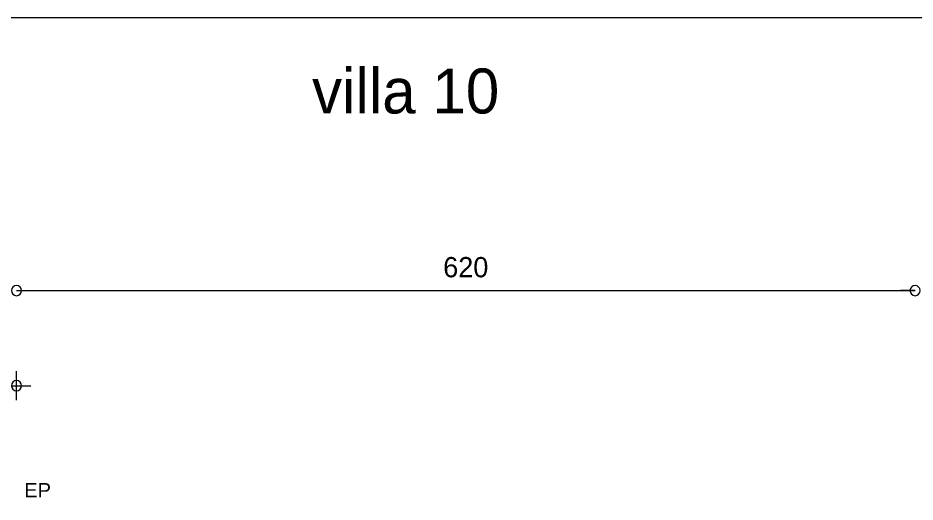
# Model space of a CAD drawing. Header units: metres. Extents: x 1.8 to 61.8, y -53.3 to -11.3.
# Drawn here: x 37.34 to 43.53, y -14.65 to -11.31 of the extents above; entities that cross this region are included whole.
import ezdxf
from ezdxf.enums import TextEntityAlignment as Align

# ---------------------------------------------------------------- set-up
doc = ezdxf.new("R2010")
doc.units = ezdxf.units.M
doc.header["$MEASUREMENT"] = 0
doc.layers.add('Calque commun', color=7, linetype='Continuous')
doc.layers.add('Textes', color=7, linetype='Continuous')
doc.styles.add('Arial9', font='arial.ttf', dxfattribs={"height": 0.098961})
doc.styles.add('Century Gothic', font='GOTHIC.TTF', dxfattribs={"height": 0.310302})
doc.styles.add('Century Gothic15', font='GOTHIC.TTF', dxfattribs={"height": 0.139636})

# ---------------------------------------------------------------- blocks, each defined once
blk = doc.blocks.new('new67')
at = {"layer": 'Calque commun', "color": 5, "linetype": 'Continuous', "lineweight": 9}
blk.add_arc((0, 0), 0.5, 0, 359.99941, dxfattribs=at)
blk = doc.blocks.new('new68')
at = {"layer": 'Calque commun', "color": 5, "linetype": 'Continuous', "lineweight": 9}
blk.add_arc((0, 0), 0.5, 0, 359.99941, dxfattribs=at)
blk = doc.blocks.new('DimLine53548')
at = {"layer": 'Calque commun', "color": 5, "linetype": 'Continuous', "lineweight": 9}
for p, q in [((34.8145, -13.9449), (34.8145, -13.7449)), ((37.3344, -13.9449), (37.3344, -13.7449)), ((34.8145, -13.8449), (34.7145, -13.8449)), ((34.8145, -13.8449), (37.3344, -13.8449)), ((37.3344, -13.8449), (37.4344, -13.8449))]:
    blk.add_line(p, q, dxfattribs=at)
at = {"layer": 'Calque commun', "color": 5, "linetype": 'Continuous', "lineweight": 9, "xscale": 0.07000000029802322, "yscale": 0.07000000029802322, "zscale": 0.07000000029802322}
for name, p in [('new67', (34.8145, -13.8449)), ('new68', (37.3344, -13.8449))]:
    blk.add_blockref(name, p, dxfattribs=at)
at = {"layer": 'Calque commun', "color": 5, "linetype": 'Continuous', "lineweight": 9, "style": 'Century Gothic15'}
blk.add_text('252', height=0.13964, dxfattribs=at).set_placement((36.0744, -13.7949), align=Align.BOTTOM_CENTER)
blk = doc.blocks.new('new100')
at = {"layer": 'Calque commun', "color": 5, "linetype": 'Continuous', "lineweight": 9}
blk.add_arc((0, 0), 0.5, 0, 359.99941, dxfattribs=at)
blk = doc.blocks.new('DimLine55493')
at = {"layer": 'Calque commun', "color": 5, "linetype": 'Continuous', "lineweight": 9}
blk.add_line((37.3344, -13.1893), (37.4344, -13.1893), dxfattribs=at)
at = {"layer": 'Calque commun', "color": 5, "linetype": 'Continuous', "lineweight": 9, "xscale": 0.07000000029802322, "yscale": 0.07000000029802322, "zscale": 0.07000000029802322}
blk.add_blockref('new100', (37.3344, -13.1893), dxfattribs=at)
blk = doc.blocks.new('new101')
at = {"layer": 'Calque commun', "color": 5, "linetype": 'Continuous', "lineweight": 9}
blk.add_arc((0, 0), 0.5, 0, 359.99941, dxfattribs=at)
blk = doc.blocks.new('new102')
at = {"layer": 'Calque commun', "color": 5, "linetype": 'Continuous', "lineweight": 9}
blk.add_arc((0, 0), 0.5, 0, 359.99941, dxfattribs=at)
blk = doc.blocks.new('DimLine55501')
at = {"layer": 'Calque commun', "color": 5, "linetype": 'Continuous', "lineweight": 9}
blk.add_line((37.3344, -13.1893), (43.5344, -13.1893), dxfattribs=at)
at = {"layer": 'Calque commun', "color": 5, "linetype": 'Continuous', "lineweight": 9, "xscale": 0.07000000029802322, "yscale": 0.07000000029802322, "zscale": 0.07000000029802322}
for name, p in [('new101', (37.3344, -13.1893)), ('new102', (43.5344, -13.1893))]:
    blk.add_blockref(name, p, dxfattribs=at)
at = {"layer": 'Calque commun', "color": 5, "linetype": 'Continuous', "lineweight": 9, "style": 'Century Gothic15'}
blk.add_text('620', height=0.13964, dxfattribs=at).set_placement((40.4344, -13.1393), align=Align.BOTTOM_CENTER)
blk = doc.blocks.new('new135')
at = {"layer": 'Calque commun', "color": 5, "linetype": 'Continuous', "lineweight": 9}
blk.add_arc((0, 0), 0.5, 0, 359.99941, dxfattribs=at)
blk = doc.blocks.new('DimLine55825')
at = {"layer": 'Calque commun', "color": 5, "linetype": 'Continuous', "lineweight": 9}
blk.add_line((43.5344, -13.1893), (43.4344, -13.1893), dxfattribs=at)
at = {"layer": 'Calque commun', "color": 5, "linetype": 'Continuous', "lineweight": 9, "xscale": 0.07000000029802322, "yscale": 0.07000000029802322, "zscale": 0.07000000029802322}
blk.add_blockref('new135', (43.5344, -13.1893), dxfattribs=at)

msp = doc.modelspace()

# ---------------------------------------------------------------- block references
at = {"layer": 'Calque commun', "color": 5, "linetype": 'Continuous', "lineweight": 9}
for name in ['DimLine55493', 'DimLine55501', 'DimLine55825', 'DimLine53548']:
    msp.add_blockref(name, (0, 0), dxfattribs=at)

# ---------------------------------------------------------------- texts
at = {"layer": 'Textes', "color": 5, "linetype": 'ByBlock', "lineweight": -2}
for s, height, style, p in [('villa 10', 0.3103, 'Century Gothic', (39.3738, -12.0607)), ('EP', 0.09896, 'Arial9', (37.3882, -14.645))]:
    msp.add_text(s, height=height, dxfattribs=dict(at, style=style)).set_placement(p, align=Align.BOTTOM_LEFT)

# ---------------------------------------------------------------- meshes
at = {"layer": 'Calque commun', "color": 7, "linetype": 'Continuous', "lineweight": 9}
mesh = msp.add_polyface(dxfattribs=at)
corners = [(61.7636, -11.3086), (1.7636, -11.3086), (1.7636, -53.3086), (61.7636, -53.3086)]
mesh.append_faces([[corners[k] for k in face] for face in [(0, 1, 2, 3)]], dxfattribs={"color": 7})

doc.saveas('drawing.dxf')
